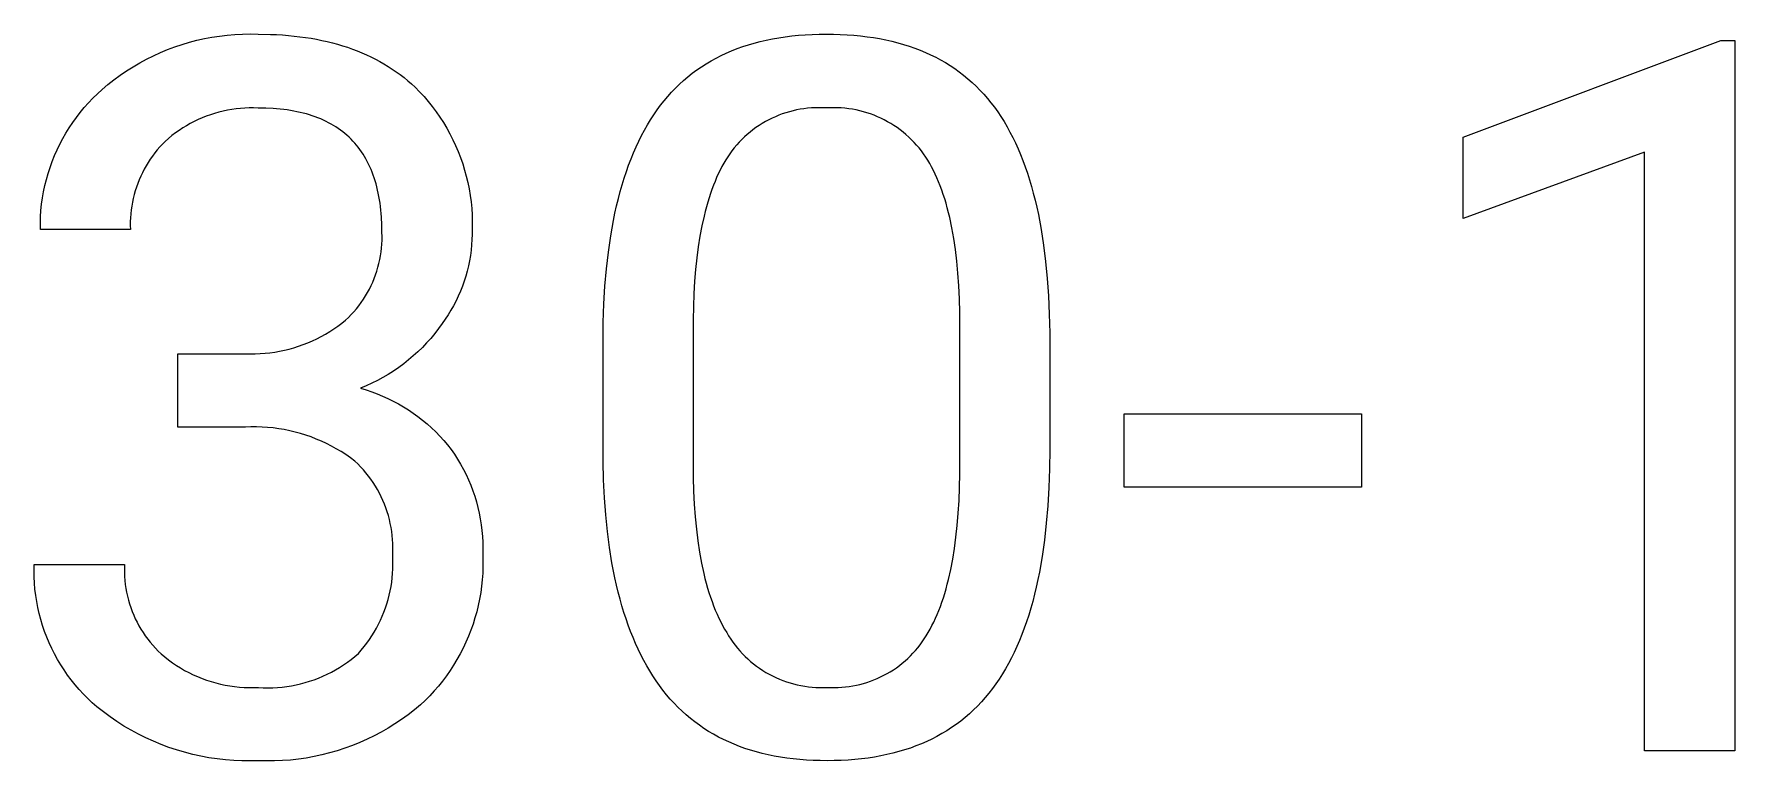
# Model space of a CAD drawing. Header units: millimetres. Extents: x 430 to 4403, y -1522 to 1254.
# Drawn here: x 3490.3 to 3580.7, y -1208.8 to -1170.1 of the extents above; entities that cross this region are included whole.
import ezdxf

# ---------------------------------------------------------------- set-up
doc = ezdxf.new("R2010")
doc.units = ezdxf.units.MM
doc.header["$MEASUREMENT"] = 0
doc.layers.add('Domyślny', color=7, linetype='Continuous', true_color=0x000000)

msp = doc.modelspace()

# ---------------------------------------------------------------- linework, layer by layer
at = {"layer": 'Domyślny', "color": 18, "lineweight": 15, "true_color": 0x000000}
for p, q in [((3499.33, -1170.374), (3499.733, -1170.299)), ((3499.733, -1170.299), (3500.138, -1170.237)), ((3500.138, -1170.237), (3500.545, -1170.189)), ((3500.545, -1170.189), (3500.954, -1170.155)), ((3500.954, -1170.155), (3501.363, -1170.135)), ((3501.363, -1170.135), (3501.773, -1170.13)), ((3501.773, -1170.13), (3502.183, -1170.139)), ((3502.183, -1170.139), (3502.841, -1170.15)), ((3502.841, -1170.15), (3503.163, -1170.163)), ((3503.163, -1170.163), (3503.481, -1170.182)), ((3503.481, -1170.182), (3503.794, -1170.207)), ((3503.794, -1170.207), (3504.103, -1170.237)), ((3504.103, -1170.237), (3504.407, -1170.272)), ((3504.407, -1170.272), (3504.706, -1170.313)), ((3504.706, -1170.313), (3505.001, -1170.359)), ((3529.534, -1170.388), (3529.869, -1170.328)), ((3529.869, -1170.328), (3530.21, -1170.277)), ((3530.21, -1170.277), (3530.558, -1170.234)), ((3530.558, -1170.234), (3530.913, -1170.198)), ((3530.913, -1170.198), (3531.273, -1170.17)), ((3531.273, -1170.17), (3531.641, -1170.151)), ((3531.641, -1170.151), (3532.014, -1170.139)), ((3532.014, -1170.139), (3532.394, -1170.135)), ((3532.394, -1170.135), (3532.772, -1170.139)), ((3532.772, -1170.139), (3533.143, -1170.15)), ((3533.143, -1170.15), (3533.508, -1170.169)), ((3533.508, -1170.169), (3533.866, -1170.196)), ((3533.866, -1170.196), (3534.218, -1170.23)), ((3534.218, -1170.23), (3534.563, -1170.272)), ((3534.563, -1170.272), (3534.903, -1170.321)), ((3534.903, -1170.321), (3535.235, -1170.378)), ((3496.616, -1171.287), (3496.989, -1171.117)), ((3496.989, -1171.117), (3497.368, -1170.96)), ((3497.368, -1170.96), (3497.751, -1170.816)), ((3497.751, -1170.816), (3498.14, -1170.685)), ((3498.14, -1170.685), (3498.533, -1170.568)), ((3498.533, -1170.568), (3498.93, -1170.464)), ((3498.93, -1170.464), (3499.33, -1170.374)), ((3505.001, -1170.359), (3505.291, -1170.411)), ((3505.291, -1170.411), (3505.577, -1170.469)), ((3505.577, -1170.469), (3505.858, -1170.532)), ((3505.858, -1170.532), (3506.135, -1170.6)), ((3506.135, -1170.6), (3506.407, -1170.674)), ((3506.407, -1170.674), (3506.675, -1170.753)), ((3506.675, -1170.753), (3506.938, -1170.838)), ((3506.938, -1170.838), (3507.196, -1170.929)), ((3507.196, -1170.929), (3507.45, -1171.025)), ((3507.45, -1171.025), (3507.7, -1171.127)), ((3507.7, -1171.127), (3507.945, -1171.234)), ((3507.945, -1171.234), (3508.185, -1171.346)), ((3526.805, -1171.275), (3527.082, -1171.145)), ((3527.082, -1171.145), (3527.366, -1171.023)), ((3527.366, -1171.023), (3527.657, -1170.909)), ((3527.657, -1170.909), (3527.954, -1170.802)), ((3527.954, -1170.802), (3528.257, -1170.703)), ((3528.257, -1170.703), (3528.567, -1170.613)), ((3528.567, -1170.613), (3528.883, -1170.53)), ((3528.883, -1170.53), (3529.205, -1170.455)), ((3529.205, -1170.455), (3529.534, -1170.388)), ((3535.235, -1170.378), (3535.562, -1170.442)), ((3535.562, -1170.442), (3535.882, -1170.515)), ((3535.882, -1170.515), (3536.196, -1170.594)), ((3536.196, -1170.594), (3536.503, -1170.682)), ((3536.503, -1170.682), (3536.804, -1170.777)), ((3536.804, -1170.777), (3537.099, -1170.879)), ((3537.099, -1170.879), (3537.388, -1170.989)), ((3537.388, -1170.989), (3537.67, -1171.107)), ((3537.67, -1171.107), (3537.946, -1171.233)), ((3537.946, -1171.233), (3538.215, -1171.365)), ((3566.268, -1175.612), (3579.961, -1170.479)), ((3579.961, -1170.479), (3580.715, -1170.479)), ((3580.715, -1170.479), (3580.715, -1208.277)), ((3494.851, -1172.325), (3495.189, -1172.094)), ((3495.189, -1172.094), (3495.535, -1171.874)), ((3495.535, -1171.874), (3495.889, -1171.666)), ((3495.889, -1171.666), (3496.249, -1171.47)), ((3496.249, -1171.47), (3496.616, -1171.287)), ((3508.185, -1171.346), (3508.421, -1171.465)), ((3508.421, -1171.465), (3508.652, -1171.589)), ((3508.652, -1171.589), (3508.879, -1171.718)), ((3508.879, -1171.718), (3509.101, -1171.853)), ((3509.101, -1171.853), (3509.319, -1171.994)), ((3509.319, -1171.994), (3509.532, -1172.141)), ((3509.532, -1172.141), (3509.741, -1172.293)), ((3525.271, -1172.221), (3525.511, -1172.044)), ((3525.511, -1172.044), (3525.757, -1171.875)), ((3525.757, -1171.875), (3526.009, -1171.713)), ((3526.009, -1171.713), (3526.268, -1171.559)), ((3526.268, -1171.559), (3526.533, -1171.413)), ((3526.533, -1171.413), (3526.805, -1171.275)), ((3538.215, -1171.365), (3538.479, -1171.506)), ((3538.479, -1171.506), (3538.736, -1171.654)), ((3538.736, -1171.654), (3538.987, -1171.81)), ((3538.987, -1171.81), (3539.232, -1171.973)), ((3539.232, -1171.973), (3539.47, -1172.144)), ((3539.47, -1172.144), (3539.702, -1172.323)), ((3493.888, -1173.089), (3494.2, -1172.823)), ((3494.2, -1172.823), (3494.521, -1172.569)), ((3494.521, -1172.569), (3494.851, -1172.325)), ((3509.741, -1172.293), (3509.945, -1172.45)), ((3509.945, -1172.45), (3510.145, -1172.613)), ((3510.145, -1172.613), (3510.341, -1172.782)), ((3510.341, -1172.782), (3510.531, -1172.957)), ((3510.531, -1172.957), (3510.774, -1173.204)), ((3524.167, -1173.225), (3524.376, -1173.009)), ((3524.376, -1173.009), (3524.59, -1172.8)), ((3524.59, -1172.8), (3524.811, -1172.599)), ((3524.811, -1172.599), (3525.038, -1172.406)), ((3525.038, -1172.406), (3525.271, -1172.221)), ((3539.702, -1172.323), (3539.928, -1172.509)), ((3539.928, -1172.509), (3540.148, -1172.703)), ((3540.148, -1172.703), (3540.362, -1172.904)), ((3540.362, -1172.904), (3540.569, -1173.113)), ((3492.943, -1174.041), (3493.167, -1173.791)), ((3493.167, -1173.791), (3493.399, -1173.549)), ((3493.399, -1173.549), (3493.639, -1173.315)), ((3493.639, -1173.315), (3493.888, -1173.089)), ((3510.774, -1173.204), (3511.008, -1173.459)), ((3511.008, -1173.459), (3511.233, -1173.722)), ((3511.233, -1173.722), (3511.449, -1173.992)), ((3523.398, -1174.17), (3523.581, -1173.922)), ((3523.581, -1173.922), (3523.77, -1173.682)), ((3523.77, -1173.682), (3523.966, -1173.45)), ((3523.966, -1173.45), (3524.167, -1173.225)), ((3540.569, -1173.113), (3540.771, -1173.329)), ((3540.771, -1173.329), (3540.966, -1173.553)), ((3540.966, -1173.553), (3541.155, -1173.785)), ((3541.155, -1173.785), (3541.338, -1174.024)), ((3492.14, -1175.115), (3492.326, -1174.837)), ((3492.326, -1174.837), (3492.523, -1174.564)), ((3492.523, -1174.564), (3492.728, -1174.299)), ((3492.728, -1174.299), (3492.943, -1174.041)), ((3498.787, -1174.785), (3498.579, -1174.893)), ((3498.997, -1174.684), (3498.787, -1174.785)), ((3499.212, -1174.59), (3498.997, -1174.684)), ((3499.429, -1174.503), (3499.212, -1174.59)), ((3499.649, -1174.424), (3499.429, -1174.503)), ((3499.872, -1174.352), (3499.649, -1174.424)), ((3500.097, -1174.289), (3499.872, -1174.352)), ((3500.324, -1174.232), (3500.097, -1174.289)), ((3500.553, -1174.184), (3500.324, -1174.232)), ((3500.784, -1174.144), (3500.553, -1174.184)), ((3501.015, -1174.111), (3500.784, -1174.144)), ((3501.248, -1174.087), (3501.015, -1174.111)), ((3501.481, -1174.07), (3501.248, -1174.087)), ((3501.715, -1174.061), (3501.481, -1174.07)), ((3501.949, -1174.061), (3501.715, -1174.061)), ((3502.183, -1174.068), (3501.949, -1174.061)), ((3502.588, -1174.075), (3502.183, -1174.068)), ((3502.981, -1174.094), (3502.588, -1174.075)), ((3503.172, -1174.108), (3502.981, -1174.094)), ((3503.36, -1174.126), (3503.172, -1174.108)), ((3503.545, -1174.147), (3503.36, -1174.126)), ((3503.727, -1174.171), (3503.545, -1174.147)), ((3503.906, -1174.198), (3503.727, -1174.171)), ((3504.081, -1174.229), (3503.906, -1174.198)), ((3504.253, -1174.263), (3504.081, -1174.229)), ((3504.422, -1174.3), (3504.253, -1174.263)), ((3504.588, -1174.34), (3504.422, -1174.3)), ((3504.75, -1174.384), (3504.588, -1174.34)), ((3504.91, -1174.43), (3504.75, -1174.384)), ((3505.066, -1174.48), (3504.91, -1174.43)), ((3505.218, -1174.533), (3505.066, -1174.48)), ((3505.368, -1174.59), (3505.218, -1174.533)), ((3505.514, -1174.649), (3505.368, -1174.59)), ((3505.658, -1174.712), (3505.514, -1174.649)), ((3505.797, -1174.778), (3505.658, -1174.712)), ((3505.934, -1174.848), (3505.797, -1174.778)), ((3506.068, -1174.92), (3505.934, -1174.848)), ((3511.449, -1173.992), (3511.656, -1174.27)), ((3511.656, -1174.27), (3511.853, -1174.555)), ((3511.853, -1174.555), (3512.04, -1174.846)), ((3512.04, -1174.846), (3512.218, -1175.143)), ((3522.887, -1174.963), (3523.051, -1174.69)), ((3523.051, -1174.69), (3523.222, -1174.426)), ((3523.222, -1174.426), (3523.398, -1174.17)), ((3529.161, -1174.793), (3528.99, -1174.893)), ((3529.335, -1174.699), (3529.161, -1174.793)), ((3529.512, -1174.611), (3529.335, -1174.699)), ((3529.692, -1174.529), (3529.512, -1174.611)), ((3529.875, -1174.454), (3529.692, -1174.529)), ((3530.06, -1174.385), (3529.875, -1174.454)), ((3530.247, -1174.322), (3530.06, -1174.385)), ((3530.437, -1174.265), (3530.247, -1174.322)), ((3530.628, -1174.215), (3530.437, -1174.265)), ((3530.821, -1174.172), (3530.628, -1174.215)), ((3531.015, -1174.135), (3530.821, -1174.172)), ((3531.211, -1174.105), (3531.015, -1174.135)), ((3531.407, -1174.081), (3531.211, -1174.105)), ((3531.604, -1174.064), (3531.407, -1174.081)), ((3531.801, -1174.054), (3531.604, -1174.064)), ((3531.999, -1174.051), (3531.801, -1174.054)), ((3532.197, -1174.054), (3531.999, -1174.051)), ((3532.394, -1174.064), (3532.197, -1174.054)), ((3532.593, -1174.054), (3532.394, -1174.064)), ((3532.793, -1174.05), (3532.593, -1174.054)), ((3532.992, -1174.054), (3532.793, -1174.05)), ((3533.191, -1174.064), (3532.992, -1174.054)), ((3533.39, -1174.081), (3533.191, -1174.064)), ((3533.588, -1174.104), (3533.39, -1174.081)), ((3533.785, -1174.135), (3533.588, -1174.104)), ((3533.981, -1174.172), (3533.785, -1174.135)), ((3534.175, -1174.215), (3533.981, -1174.172)), ((3534.368, -1174.265), (3534.175, -1174.215)), ((3534.559, -1174.322), (3534.368, -1174.265)), ((3534.749, -1174.385), (3534.559, -1174.322)), ((3534.935, -1174.455), (3534.749, -1174.385)), ((3535.12, -1174.531), (3534.935, -1174.455)), ((3535.302, -1174.613), (3535.12, -1174.531)), ((3535.48, -1174.701), (3535.302, -1174.613)), ((3535.656, -1174.795), (3535.48, -1174.701)), ((3535.828, -1174.896), (3535.656, -1174.795)), ((3541.338, -1174.024), (3541.514, -1174.272)), ((3541.514, -1174.272), (3541.684, -1174.527)), ((3541.684, -1174.527), (3541.849, -1174.791)), ((3541.849, -1174.791), (3542.009, -1175.063)), ((3491.64, -1175.989), (3491.796, -1175.692)), ((3491.796, -1175.692), (3491.963, -1175.401)), ((3491.963, -1175.401), (3492.14, -1175.115)), ((3497.424, -1175.686), (3497.248, -1175.841)), ((3497.605, -1175.538), (3497.424, -1175.686)), ((3497.791, -1175.396), (3497.605, -1175.538)), ((3497.981, -1175.26), (3497.791, -1175.396)), ((3498.176, -1175.131), (3497.981, -1175.26)), ((3498.376, -1175.009), (3498.176, -1175.131)), ((3498.579, -1174.893), (3498.376, -1175.009)), ((3506.198, -1174.996), (3506.068, -1174.92)), ((3506.325, -1175.075), (3506.198, -1174.996)), ((3506.449, -1175.157), (3506.325, -1175.075)), ((3506.57, -1175.243), (3506.449, -1175.157)), ((3506.687, -1175.331), (3506.57, -1175.243)), ((3506.801, -1175.423), (3506.687, -1175.331)), ((3506.912, -1175.519), (3506.801, -1175.423)), ((3507.02, -1175.617), (3506.912, -1175.519)), ((3507.125, -1175.719), (3507.02, -1175.617)), ((3507.226, -1175.823), (3507.125, -1175.719)), ((3512.218, -1175.143), (3512.385, -1175.446)), ((3512.385, -1175.446), (3512.542, -1175.754)), ((3512.542, -1175.754), (3512.689, -1176.068)), ((3522.425, -1175.831), (3522.574, -1175.534)), ((3522.574, -1175.534), (3522.727, -1175.244)), ((3522.727, -1175.244), (3522.887, -1174.963)), ((3527.904, -1175.745), (3527.766, -1175.887)), ((3528.046, -1175.607), (3527.904, -1175.745)), ((3528.193, -1175.475), (3528.046, -1175.607)), ((3528.344, -1175.348), (3528.193, -1175.475)), ((3528.5, -1175.226), (3528.344, -1175.348)), ((3528.659, -1175.109), (3528.5, -1175.226)), ((3528.823, -1174.998), (3528.659, -1175.109)), ((3528.99, -1174.893), (3528.823, -1174.998)), ((3535.997, -1175.002), (3535.828, -1174.896)), ((3536.163, -1175.113), (3535.997, -1175.002)), ((3536.324, -1175.23), (3536.163, -1175.113)), ((3536.481, -1175.353), (3536.324, -1175.23)), ((3536.634, -1175.481), (3536.481, -1175.353)), ((3536.783, -1175.614), (3536.634, -1175.481)), ((3536.927, -1175.752), (3536.783, -1175.614)), ((3537.066, -1175.894), (3536.927, -1175.752)), ((3542.009, -1175.063), (3542.163, -1175.344)), ((3542.163, -1175.344), (3542.312, -1175.632)), ((3542.312, -1175.632), (3542.455, -1175.929)), ((3566.268, -1179.952), (3566.268, -1175.612)), ((3491.233, -1176.909), (3491.358, -1176.598)), ((3491.358, -1176.598), (3491.494, -1176.291)), ((3491.494, -1176.291), (3491.64, -1175.989)), ((3496.569, -1176.624), (3496.449, -1176.794)), ((3496.694, -1176.458), (3496.569, -1176.624)), ((3496.825, -1176.297), (3496.694, -1176.458)), ((3496.961, -1176.14), (3496.825, -1176.297)), ((3497.102, -1175.988), (3496.961, -1176.14)), ((3497.248, -1175.841), (3497.102, -1175.988)), ((3507.324, -1175.932), (3507.226, -1175.823)), ((3507.419, -1176.043), (3507.324, -1175.932)), ((3507.511, -1176.158), (3507.419, -1176.043)), ((3507.599, -1176.275), (3507.511, -1176.158)), ((3507.684, -1176.396), (3507.599, -1176.275)), ((3507.766, -1176.521), (3507.684, -1176.396)), ((3507.845, -1176.648), (3507.766, -1176.521)), ((3507.921, -1176.779), (3507.845, -1176.648)), ((3512.689, -1176.068), (3512.825, -1176.386)), ((3512.825, -1176.386), (3512.949, -1176.709)), ((3522.014, -1176.775), (3522.145, -1176.452)), ((3522.145, -1176.452), (3522.283, -1176.137)), ((3522.283, -1176.137), (3522.425, -1175.831)), ((3527.155, -1176.662), (3527.049, -1176.829)), ((3527.267, -1176.499), (3527.155, -1176.662)), ((3527.383, -1176.34), (3527.267, -1176.499)), ((3527.506, -1176.184), (3527.383, -1176.34)), ((3527.633, -1176.033), (3527.506, -1176.184)), ((3527.766, -1175.887), (3527.633, -1176.033)), ((3537.2, -1176.042), (3537.066, -1175.894)), ((3537.329, -1176.194), (3537.2, -1176.042)), ((3537.453, -1176.35), (3537.329, -1176.194)), ((3537.572, -1176.51), (3537.453, -1176.35)), ((3537.685, -1176.675), (3537.572, -1176.51)), ((3537.792, -1176.842), (3537.685, -1176.675)), ((3542.455, -1175.929), (3542.593, -1176.234)), ((3542.593, -1176.234), (3542.726, -1176.548)), ((3542.726, -1176.548), (3542.853, -1176.869)), ((3575.912, -1176.419), (3566.268, -1179.952)), ((3575.912, -1208.277), (3575.912, -1176.419)), ((3490.925, -1177.867), (3491.017, -1177.545)), ((3491.017, -1177.545), (3491.12, -1177.225)), ((3491.12, -1177.225), (3491.233, -1176.909)), ((3496.031, -1177.51), (3495.941, -1177.697)), ((3496.126, -1177.326), (3496.031, -1177.51)), ((3496.228, -1177.145), (3496.126, -1177.326)), ((3496.336, -1176.967), (3496.228, -1177.145)), ((3496.449, -1176.794), (3496.336, -1176.967)), ((3507.993, -1176.913), (3507.921, -1176.779)), ((3508.062, -1177.05), (3507.993, -1176.913)), ((3508.128, -1177.191), (3508.062, -1177.05)), ((3508.191, -1177.335), (3508.128, -1177.191)), ((3508.251, -1177.482), (3508.191, -1177.335)), ((3508.307, -1177.632), (3508.251, -1177.482)), ((3512.949, -1176.709), (3513.063, -1177.036)), ((3513.063, -1177.036), (3513.166, -1177.367)), ((3513.166, -1177.367), (3513.257, -1177.7)), ((3521.652, -1177.794), (3521.767, -1177.446)), ((3521.767, -1177.446), (3521.888, -1177.106)), ((3521.888, -1177.106), (3522.014, -1176.775)), ((3526.657, -1177.566), (3526.567, -1177.765)), ((3526.751, -1177.373), (3526.657, -1177.566)), ((3526.847, -1177.186), (3526.751, -1177.373)), ((3526.947, -1177.005), (3526.847, -1177.186)), ((3527.049, -1176.829), (3526.947, -1177.005)), ((3537.897, -1177.019), (3537.792, -1176.842)), ((3537.999, -1177.203), (3537.897, -1177.019)), ((3538.097, -1177.392), (3537.999, -1177.203)), ((3538.192, -1177.588), (3538.097, -1177.392)), ((3538.284, -1177.79), (3538.192, -1177.588)), ((3542.853, -1176.869), (3542.974, -1177.199)), ((3542.974, -1177.199), (3543.09, -1177.538)), ((3543.09, -1177.538), (3543.201, -1177.884)), ((3490.776, -1178.522), (3490.845, -1178.193)), ((3490.845, -1178.193), (3490.925, -1177.867)), ((3495.649, -1178.474), (3495.593, -1178.674)), ((3495.713, -1178.276), (3495.649, -1178.474)), ((3495.782, -1178.081), (3495.713, -1178.276)), ((3495.859, -1177.888), (3495.782, -1178.081)), ((3495.941, -1177.697), (3495.859, -1177.888)), ((3508.36, -1177.785), (3508.307, -1177.632)), ((3508.41, -1177.942), (3508.36, -1177.785)), ((3508.456, -1178.102), (3508.41, -1177.942)), ((3508.5, -1178.265), (3508.456, -1178.102)), ((3508.54, -1178.432), (3508.5, -1178.265)), ((3508.577, -1178.602), (3508.54, -1178.432)), ((3513.257, -1177.7), (3513.338, -1178.037)), ((3513.338, -1178.037), (3513.406, -1178.376)), ((3513.406, -1178.376), (3513.463, -1178.718)), ((3521.439, -1178.514), (3521.543, -1178.15)), ((3521.543, -1178.15), (3521.652, -1177.794)), ((3526.315, -1178.397), (3526.237, -1178.619)), ((3526.396, -1178.18), (3526.315, -1178.397)), ((3526.48, -1177.97), (3526.396, -1178.18)), ((3526.567, -1177.765), (3526.48, -1177.97)), ((3538.372, -1177.999), (3538.284, -1177.79)), ((3538.457, -1178.214), (3538.372, -1177.999)), ((3538.539, -1178.436), (3538.457, -1178.214)), ((3538.617, -1178.664), (3538.539, -1178.436)), ((3543.201, -1177.884), (3543.307, -1178.239)), ((3543.307, -1178.239), (3543.406, -1178.601)), ((3490.639, -1179.519), (3490.673, -1179.185)), ((3490.673, -1179.185), (3490.719, -1178.852)), ((3490.719, -1178.852), (3490.776, -1178.522)), ((3495.465, -1179.283), (3495.436, -1179.489)), ((3495.501, -1179.079), (3495.465, -1179.283)), ((3495.543, -1178.875), (3495.501, -1179.079)), ((3495.593, -1178.674), (3495.543, -1178.875)), ((3508.611, -1178.775), (3508.577, -1178.602)), ((3508.641, -1178.951), (3508.611, -1178.775)), ((3508.669, -1179.13), (3508.641, -1178.951)), ((3508.693, -1179.313), (3508.669, -1179.13)), ((3508.714, -1179.499), (3508.693, -1179.313)), ((3513.463, -1178.718), (3513.509, -1179.061)), ((3513.509, -1179.061), (3513.543, -1179.406)), ((3521.161, -1179.658), (3521.248, -1179.269)), ((3521.248, -1179.269), (3521.34, -1178.887)), ((3521.34, -1178.887), (3521.439, -1178.514)), ((3526.023, -1179.321), (3525.958, -1179.567)), ((3526.091, -1179.081), (3526.023, -1179.321)), ((3526.163, -1178.847), (3526.091, -1179.081)), ((3526.237, -1178.619), (3526.163, -1178.847)), ((3538.692, -1178.898), (3538.617, -1178.664)), ((3538.764, -1179.139), (3538.692, -1178.898)), ((3538.832, -1179.386), (3538.764, -1179.139)), ((3538.897, -1179.64), (3538.832, -1179.386)), ((3543.406, -1178.601), (3543.501, -1178.973)), ((3543.501, -1178.973), (3543.59, -1179.352)), ((3543.59, -1179.352), (3543.674, -1179.739)), ((3490.606, -1180.189), (3490.617, -1179.853)), ((3490.607, -1180.524), (3490.606, -1180.189)), ((3490.617, -1179.853), (3490.639, -1179.519)), ((3495.391, -1180.109), (3495.39, -1180.317)), ((3495.399, -1179.902), (3495.391, -1180.109)), ((3495.414, -1179.695), (3495.399, -1179.902)), ((3495.436, -1179.489), (3495.414, -1179.695)), ((3508.731, -1179.688), (3508.714, -1179.499)), ((3508.746, -1179.881), (3508.731, -1179.688)), ((3508.765, -1180.275), (3508.746, -1179.881)), ((3508.772, -1180.683), (3508.765, -1180.275)), ((3513.543, -1179.406), (3513.565, -1179.751)), ((3513.565, -1179.751), (3513.575, -1180.097)), ((3513.575, -1180.097), (3513.574, -1180.443)), ((3520.933, -1180.877), (3521.079, -1180.056)), ((3521.079, -1180.056), (3521.161, -1179.658)), ((3525.896, -1179.818), (3525.781, -1180.339)), ((3525.958, -1179.567), (3525.896, -1179.818)), ((3538.959, -1179.9), (3538.897, -1179.64)), ((3539.072, -1180.439), (3538.959, -1179.9)), ((3543.674, -1179.739), (3543.825, -1180.539)), ((3495.396, -1180.524), (3490.607, -1180.524)), ((3495.39, -1180.317), (3495.396, -1180.524)), ((3508.766, -1181.309), (3508.775, -1181.101)), ((3508.777, -1180.892), (3508.772, -1180.683)), ((3508.775, -1181.101), (3508.777, -1180.892)), ((3513.553, -1181.072), (3513.536, -1181.354)), ((3513.561, -1180.789), (3513.553, -1181.072)), ((3513.574, -1180.443), (3513.561, -1180.789)), ((3520.809, -1181.731), (3520.933, -1180.877)), ((3525.679, -1180.882), (3525.589, -1181.449)), ((3525.781, -1180.339), (3525.679, -1180.882)), ((3539.172, -1181.005), (3539.072, -1180.439)), ((3539.259, -1181.596), (3539.172, -1181.005)), ((3543.825, -1180.539), (3543.954, -1181.371)), ((3508.657, -1182.136), (3508.695, -1181.931)), ((3508.695, -1181.931), (3508.726, -1181.724)), ((3508.726, -1181.724), (3508.75, -1181.517)), ((3508.75, -1181.517), (3508.766, -1181.309)), ((3513.471, -1181.916), (3513.424, -1182.195)), ((3513.508, -1181.635), (3513.471, -1181.916)), ((3513.536, -1181.354), (3513.508, -1181.635)), ((3520.707, -1182.619), (3520.809, -1181.731)), ((3525.512, -1182.039), (3525.447, -1182.653)), ((3525.589, -1181.449), (3525.512, -1182.039)), ((3539.332, -1182.214), (3539.259, -1181.596)), ((3543.954, -1181.371), (3544.062, -1182.237)), ((3508.362, -1183.135), (3508.435, -1182.94)), ((3508.435, -1182.94), (3508.501, -1182.742)), ((3508.501, -1182.742), (3508.56, -1182.542)), ((3508.56, -1182.542), (3508.612, -1182.34)), ((3508.612, -1182.34), (3508.657, -1182.136)), ((3513.302, -1182.747), (3513.226, -1183.019)), ((3513.368, -1182.472), (3513.302, -1182.747)), ((3513.424, -1182.195), (3513.368, -1182.472)), ((3520.628, -1183.539), (3520.707, -1182.619)), ((3525.447, -1182.653), (3525.396, -1183.289)), ((3539.392, -1182.857), (3539.332, -1182.214)), ((3539.439, -1183.527), (3539.392, -1182.857)), ((3544.062, -1182.237), (3544.148, -1183.135)), ((3507.897, -1184.068), (3508.003, -1183.888)), ((3508.003, -1183.888), (3508.102, -1183.705)), ((3508.102, -1183.705), (3508.195, -1183.518)), ((3508.195, -1183.518), (3508.282, -1183.328)), ((3508.282, -1183.328), (3508.362, -1183.135)), ((3512.943, -1183.819), (3512.831, -1184.078)), ((3513.047, -1183.555), (3512.943, -1183.819)), ((3513.141, -1183.289), (3513.047, -1183.555)), ((3513.226, -1183.019), (3513.141, -1183.289)), ((3520.572, -1184.493), (3520.628, -1183.539)), ((3525.396, -1183.289), (3525.356, -1183.948)), ((3539.472, -1184.223), (3539.439, -1183.527)), ((3544.148, -1183.135), (3544.212, -1184.065)), ((3507.278, -1184.907), (3507.414, -1184.748)), ((3507.414, -1184.748), (3507.543, -1184.584)), ((3507.543, -1184.584), (3507.667, -1184.416)), ((3507.667, -1184.416), (3507.785, -1184.244)), ((3507.785, -1184.244), (3507.897, -1184.068)), ((3512.579, -1184.584), (3512.44, -1184.831)), ((3512.709, -1184.333), (3512.579, -1184.584)), ((3512.831, -1184.078), (3512.709, -1184.333)), ((3520.538, -1185.48), (3520.572, -1184.493)), ((3525.33, -1184.631), (3525.316, -1185.336)), ((3525.356, -1183.948), (3525.33, -1184.631)), ((3539.492, -1184.945), (3539.472, -1184.223)), ((3544.212, -1184.065), (3544.254, -1185.028)), ((3506.212, -1185.822), (3506.426, -1185.673)), ((3506.426, -1185.673), (3506.636, -1185.517)), ((3506.636, -1185.517), (3506.84, -1185.353)), ((3506.84, -1185.353), (3506.991, -1185.21)), ((3506.991, -1185.21), (3507.137, -1185.061)), ((3507.137, -1185.061), (3507.278, -1184.907)), ((3511.973, -1185.539), (3511.78, -1185.807)), ((3512.137, -1185.308), (3511.973, -1185.539)), ((3512.293, -1185.072), (3512.137, -1185.308)), ((3512.44, -1184.831), (3512.293, -1185.072)), ((3520.527, -1186.501), (3520.538, -1185.48)), ((3525.316, -1185.336), (3525.316, -1192.983)), ((3539.499, -1185.694), (3539.492, -1184.945)), ((3539.499, -1193.526), (3539.499, -1185.694)), ((3544.254, -1185.028), (3544.275, -1186.024)), ((3504.587, -1186.655), (3504.83, -1186.559)), ((3504.83, -1186.559), (3505.07, -1186.456)), ((3505.07, -1186.456), (3505.307, -1186.345)), ((3505.307, -1186.345), (3505.539, -1186.225)), ((3505.539, -1186.225), (3505.768, -1186.098)), ((3505.768, -1186.098), (3505.992, -1185.964)), ((3505.992, -1185.964), (3506.212, -1185.822)), ((3511.146, -1186.568), (3510.918, -1186.807)), ((3511.366, -1186.322), (3511.146, -1186.568)), ((3511.577, -1186.068), (3511.366, -1186.322)), ((3511.78, -1185.807), (3511.577, -1186.068)), ((3520.527, -1192.878), (3520.527, -1186.501)), ((3544.275, -1186.024), (3544.275, -1192.229)), ((3497.923, -1187.14), (3501.508, -1187.14)), ((3497.923, -1191.042), (3497.923, -1187.14)), ((3501.508, -1187.14), (3501.77, -1187.147)), ((3501.77, -1187.147), (3502.031, -1187.145)), ((3502.031, -1187.145), (3502.292, -1187.135)), ((3502.292, -1187.135), (3502.553, -1187.116)), ((3502.553, -1187.116), (3502.813, -1187.088)), ((3502.813, -1187.088), (3503.072, -1187.052)), ((3503.072, -1187.052), (3503.329, -1187.007)), ((3503.329, -1187.007), (3503.585, -1186.953)), ((3503.585, -1186.953), (3503.839, -1186.891)), ((3503.839, -1186.891), (3504.091, -1186.821)), ((3504.091, -1186.821), (3504.34, -1186.742)), ((3504.34, -1186.742), (3504.587, -1186.655)), ((3510.185, -1187.474), (3509.926, -1187.679)), ((3510.437, -1187.26), (3510.185, -1187.474)), ((3510.681, -1187.038), (3510.437, -1187.26)), ((3510.918, -1186.807), (3510.681, -1187.038)), ((3508.825, -1188.408), (3508.535, -1188.566)), ((3509.109, -1188.24), (3508.825, -1188.408)), ((3509.388, -1188.063), (3509.109, -1188.24)), ((3509.661, -1187.876), (3509.388, -1188.063)), ((3509.926, -1187.679), (3509.661, -1187.876)), ((3507.939, -1188.851), (3507.634, -1188.979)), ((3507.634, -1188.979), (3507.932, -1189.067)), ((3507.932, -1189.067), (3508.228, -1189.166)), ((3508.239, -1188.714), (3507.939, -1188.851)), ((3508.228, -1189.166), (3508.519, -1189.274)), ((3508.535, -1188.566), (3508.239, -1188.714)), ((3508.519, -1189.274), (3508.807, -1189.393)), ((3508.807, -1189.393), (3509.091, -1189.521)), ((3509.091, -1189.521), (3509.37, -1189.659)), ((3509.37, -1189.659), (3509.644, -1189.806)), ((3509.644, -1189.806), (3509.913, -1189.962)), ((3509.913, -1189.962), (3510.177, -1190.128)), ((3510.177, -1190.128), (3510.435, -1190.302)), ((3501.508, -1191.042), (3497.923, -1191.042)), ((3501.805, -1191.032), (3501.508, -1191.042)), ((3502.101, -1191.032), (3501.805, -1191.032)), ((3502.397, -1191.041), (3502.101, -1191.032)), ((3502.693, -1191.061), (3502.397, -1191.041)), ((3502.988, -1191.09), (3502.693, -1191.061)), ((3503.282, -1191.129), (3502.988, -1191.09)), ((3503.574, -1191.179), (3503.282, -1191.129)), ((3510.435, -1190.302), (3510.687, -1190.485)), ((3510.687, -1190.485), (3510.932, -1190.676)), ((3510.932, -1190.676), (3511.171, -1190.876)), ((3511.171, -1190.876), (3511.403, -1191.084)), ((3511.403, -1191.084), (3511.628, -1191.299)), ((3548.241, -1194.243), (3548.241, -1190.34)), ((3548.241, -1190.34), (3560.85, -1190.34)), ((3560.85, -1190.34), (3560.85, -1194.243)), ((3503.865, -1191.238), (3503.574, -1191.179)), ((3504.153, -1191.307), (3503.865, -1191.238)), ((3504.439, -1191.385), (3504.153, -1191.307)), ((3504.722, -1191.473), (3504.439, -1191.385)), ((3505.002, -1191.571), (3504.722, -1191.473)), ((3505.279, -1191.678), (3505.002, -1191.571)), ((3505.551, -1191.794), (3505.279, -1191.678)), ((3505.82, -1191.92), (3505.551, -1191.794)), ((3506.084, -1192.054), (3505.82, -1191.92)), ((3506.344, -1192.197), (3506.084, -1192.054)), ((3511.628, -1191.299), (3511.845, -1191.522)), ((3511.845, -1191.522), (3512.055, -1191.752)), ((3512.055, -1191.752), (3512.256, -1191.989)), ((3512.256, -1191.989), (3512.45, -1192.233)), ((3506.598, -1192.349), (3506.344, -1192.197)), ((3506.848, -1192.51), (3506.598, -1192.349)), ((3507.092, -1192.678), (3506.848, -1192.51)), ((3507.33, -1192.855), (3507.092, -1192.678)), ((3507.485, -1193.004), (3507.33, -1192.855)), ((3512.45, -1192.233), (3512.626, -1192.489)), ((3512.626, -1192.489), (3512.793, -1192.752)), ((3512.793, -1192.752), (3512.952, -1193.019)), ((3520.552, -1193.854), (3520.527, -1192.878)), ((3544.275, -1192.229), (3544.264, -1193.264)), ((3507.636, -1193.158), (3507.485, -1193.004)), ((3507.781, -1193.317), (3507.636, -1193.158)), ((3507.92, -1193.481), (3507.781, -1193.317)), ((3508.054, -1193.649), (3507.92, -1193.481)), ((3508.182, -1193.823), (3508.054, -1193.649)), ((3508.304, -1194), (3508.182, -1193.823)), ((3512.952, -1193.019), (3513.101, -1193.292)), ((3513.101, -1193.292), (3513.24, -1193.57)), ((3513.24, -1193.57), (3513.37, -1193.853)), ((3513.37, -1193.853), (3513.49, -1194.14)), ((3520.599, -1194.8), (3520.552, -1193.854)), ((3525.316, -1192.983), (3525.323, -1193.73)), ((3525.323, -1193.73), (3525.344, -1194.453)), ((3539.483, -1194.25), (3539.499, -1193.526)), ((3544.264, -1193.264), (3544.23, -1194.265)), ((3508.42, -1194.181), (3508.304, -1194)), ((3508.529, -1194.367), (3508.42, -1194.181)), ((3508.633, -1194.555), (3508.529, -1194.367)), ((3508.729, -1194.748), (3508.633, -1194.555)), ((3508.819, -1194.943), (3508.729, -1194.748)), ((3513.49, -1194.14), (3513.601, -1194.43)), ((3513.601, -1194.43), (3513.701, -1194.725)), ((3513.701, -1194.725), (3513.791, -1195.023)), ((3525.344, -1194.453), (3525.379, -1195.151)), ((3539.454, -1194.949), (3539.483, -1194.25)), ((3544.23, -1194.265), (3544.174, -1195.231)), ((3560.85, -1194.243), (3548.241, -1194.243)), ((3508.903, -1195.142), (3508.819, -1194.943)), ((3508.979, -1195.343), (3508.903, -1195.142)), ((3509.049, -1195.547), (3508.979, -1195.343)), ((3509.111, -1195.753), (3509.049, -1195.547)), ((3513.791, -1195.023), (3513.871, -1195.323)), ((3513.871, -1195.323), (3513.94, -1195.626)), ((3513.94, -1195.626), (3513.999, -1195.932)), ((3520.668, -1195.715), (3520.599, -1194.8)), ((3525.379, -1195.151), (3525.428, -1195.825)), ((3539.357, -1196.273), (3539.412, -1195.623)), ((3539.412, -1195.623), (3539.454, -1194.949)), ((3544.174, -1195.231), (3544.096, -1196.164)), ((3509.167, -1195.961), (3509.111, -1195.753)), ((3509.215, -1196.17), (3509.167, -1195.961)), ((3509.257, -1196.382), (3509.215, -1196.17)), ((3509.291, -1196.594), (3509.257, -1196.382)), ((3513.999, -1195.932), (3514.047, -1196.239)), ((3514.047, -1196.239), (3514.085, -1196.548)), ((3514.085, -1196.548), (3514.112, -1196.857)), ((3520.758, -1196.599), (3520.668, -1195.715)), ((3525.428, -1195.825), (3525.49, -1196.475)), ((3525.49, -1196.475), (3525.567, -1197.1)), ((3539.29, -1196.897), (3539.357, -1196.273)), ((3544.096, -1196.164), (3543.996, -1197.062)), ((3509.317, -1196.808), (3509.291, -1196.594)), ((3509.337, -1197.022), (3509.317, -1196.808)), ((3509.349, -1197.237), (3509.337, -1197.022)), ((3509.353, -1197.452), (3509.349, -1197.237)), ((3509.351, -1197.667), (3509.353, -1197.452)), ((3514.112, -1196.857), (3514.129, -1197.168)), ((3514.129, -1197.168), (3514.135, -1197.479)), ((3514.135, -1197.479), (3514.13, -1197.79)), ((3520.869, -1197.452), (3520.758, -1196.599)), ((3521.003, -1198.274), (3520.869, -1197.452)), ((3525.567, -1197.1), (3525.658, -1197.7)), ((3539.21, -1197.497), (3539.29, -1196.897)), ((3543.996, -1197.062), (3543.873, -1197.927)), ((3490.27, -1198.688), (3490.276, -1198.359)), ((3490.276, -1198.359), (3495.078, -1198.359)), ((3495.078, -1198.359), (3495.073, -1198.571)), ((3509.341, -1197.883), (3509.351, -1197.667)), ((3509.352, -1198.118), (3509.341, -1197.883)), ((3509.351, -1198.59), (3509.355, -1198.354)), ((3509.355, -1198.354), (3509.352, -1198.118)), ((3514.13, -1197.79), (3514.141, -1198.135)), ((3514.141, -1198.135), (3514.14, -1198.48)), ((3521.157, -1199.065), (3521.003, -1198.274)), ((3525.658, -1197.7), (3525.763, -1198.275)), ((3525.763, -1198.275), (3525.881, -1198.826)), ((3539.013, -1198.623), (3539.118, -1198.072)), ((3539.118, -1198.072), (3539.21, -1197.497)), ((3543.873, -1197.927), (3543.728, -1198.757)), ((3490.276, -1199.017), (3490.27, -1198.688)), ((3490.293, -1199.345), (3490.276, -1199.017)), ((3495.073, -1198.571), (3495.075, -1198.782)), ((3495.075, -1198.782), (3495.084, -1198.994)), ((3495.084, -1198.994), (3495.1, -1199.205)), ((3495.1, -1199.205), (3495.124, -1199.416)), ((3509.254, -1199.528), (3509.29, -1199.295)), ((3509.29, -1199.295), (3509.318, -1199.061)), ((3509.318, -1199.061), (3509.338, -1198.826)), ((3509.338, -1198.826), (3509.351, -1198.59)), ((3514.103, -1199.169), (3514.067, -1199.512)), ((3514.127, -1198.824), (3514.103, -1199.169)), ((3514.14, -1198.48), (3514.127, -1198.824)), ((3521.243, -1199.449), (3521.157, -1199.065)), ((3525.881, -1198.826), (3525.946, -1199.092)), ((3525.946, -1199.092), (3526.014, -1199.352)), ((3538.831, -1199.403), (3538.895, -1199.149)), ((3538.895, -1199.149), (3539.013, -1198.623)), ((3543.647, -1199.16), (3543.561, -1199.554)), ((3543.728, -1198.757), (3543.647, -1199.16)), ((3490.321, -1199.673), (3490.293, -1199.345)), ((3490.361, -1200), (3490.321, -1199.673)), ((3490.412, -1200.325), (3490.361, -1200)), ((3495.124, -1199.416), (3495.155, -1199.625)), ((3495.155, -1199.625), (3495.193, -1199.834)), ((3495.193, -1199.834), (3495.238, -1200.04)), ((3495.238, -1200.04), (3495.291, -1200.246)), ((3509.099, -1200.218), (3509.159, -1199.99)), ((3509.159, -1199.99), (3509.21, -1199.76)), ((3509.21, -1199.76), (3509.254, -1199.528)), ((3513.961, -1200.193), (3513.891, -1200.531)), ((3514.02, -1199.853), (3513.961, -1200.193)), ((3514.067, -1199.512), (3514.02, -1199.853)), ((3521.334, -1199.825), (3521.243, -1199.449)), ((3521.43, -1200.194), (3521.334, -1199.825)), ((3521.532, -1200.554), (3521.43, -1200.194)), ((3526.014, -1199.352), (3526.085, -1199.605)), ((3526.085, -1199.605), (3526.16, -1199.853)), ((3526.16, -1199.853), (3526.239, -1200.094)), ((3526.239, -1200.094), (3526.321, -1200.329)), ((3538.544, -1200.357), (3538.621, -1200.128)), ((3538.621, -1200.128), (3538.694, -1199.892)), ((3538.694, -1199.892), (3538.764, -1199.65)), ((3538.764, -1199.65), (3538.831, -1199.403)), ((3543.468, -1199.939), (3543.371, -1200.316)), ((3543.561, -1199.554), (3543.468, -1199.939)), ((3490.474, -1200.648), (3490.412, -1200.325)), ((3490.548, -1200.968), (3490.474, -1200.648)), ((3490.632, -1201.286), (3490.548, -1200.968)), ((3495.291, -1200.246), (3495.35, -1200.449)), ((3495.35, -1200.449), (3495.417, -1200.65)), ((3495.417, -1200.65), (3495.49, -1200.849)), ((3495.49, -1200.849), (3495.57, -1201.045)), ((3495.57, -1201.045), (3495.657, -1201.238)), ((3508.787, -1201.108), (3508.876, -1200.89)), ((3508.876, -1200.89), (3508.958, -1200.668)), ((3508.958, -1200.668), (3509.032, -1200.445)), ((3509.032, -1200.445), (3509.099, -1200.218)), ((3513.809, -1200.866), (3513.716, -1201.199)), ((3513.891, -1200.531), (3513.809, -1200.866)), ((3521.639, -1200.908), (3521.532, -1200.554)), ((3521.752, -1201.253), (3521.639, -1200.908)), ((3526.321, -1200.329), (3526.406, -1200.557)), ((3526.406, -1200.557), (3526.495, -1200.779)), ((3526.495, -1200.779), (3526.588, -1200.995)), ((3526.588, -1200.995), (3526.684, -1201.205)), ((3538.206, -1201.215), (3538.296, -1201.01)), ((3538.296, -1201.01), (3538.382, -1200.798)), ((3538.382, -1200.798), (3538.464, -1200.581)), ((3538.464, -1200.581), (3538.544, -1200.357)), ((3543.159, -1201.045), (3543.044, -1201.397)), ((3543.268, -1200.685), (3543.159, -1201.045)), ((3543.371, -1200.316), (3543.268, -1200.685)), ((3490.728, -1201.601), (3490.632, -1201.286)), ((3490.834, -1201.913), (3490.728, -1201.601)), ((3490.951, -1202.22), (3490.834, -1201.913)), ((3495.657, -1201.238), (3495.751, -1201.428)), ((3495.751, -1201.428), (3495.851, -1201.615)), ((3495.851, -1201.615), (3495.958, -1201.798)), ((3495.958, -1201.798), (3496.07, -1201.977)), ((3496.07, -1201.977), (3496.189, -1202.152)), ((3508.234, -1202.149), (3508.358, -1201.948)), ((3508.358, -1201.948), (3508.476, -1201.744)), ((3508.476, -1201.744), (3508.587, -1201.535)), ((3508.587, -1201.535), (3508.69, -1201.323)), ((3508.69, -1201.323), (3508.787, -1201.108)), ((3513.497, -1201.853), (3513.371, -1202.174)), ((3513.612, -1201.527), (3513.497, -1201.853)), ((3513.716, -1201.199), (3513.612, -1201.527)), ((3521.87, -1201.591), (3521.752, -1201.253)), ((3521.993, -1201.921), (3521.87, -1201.591)), ((3522.123, -1202.243), (3521.993, -1201.921)), ((3526.684, -1201.205), (3526.783, -1201.408)), ((3526.783, -1201.408), (3526.886, -1201.605)), ((3526.886, -1201.605), (3526.992, -1201.796)), ((3526.992, -1201.796), (3527.102, -1201.98)), ((3527.102, -1201.98), (3527.205, -1202.152)), ((3537.713, -1202.152), (3537.818, -1201.976)), ((3537.818, -1201.976), (3537.92, -1201.795)), ((3537.92, -1201.795), (3538.018, -1201.608)), ((3538.018, -1201.608), (3538.114, -1201.414)), ((3538.114, -1201.414), (3538.206, -1201.215)), ((3542.924, -1201.74), (3542.799, -1202.074)), ((3543.044, -1201.397), (3542.924, -1201.74)), ((3491.078, -1202.524), (3490.951, -1202.22)), ((3491.216, -1202.822), (3491.078, -1202.524)), ((3491.364, -1203.116), (3491.216, -1202.822)), ((3496.189, -1202.152), (3496.314, -1202.323)), ((3496.314, -1202.323), (3496.445, -1202.49)), ((3496.445, -1202.49), (3496.582, -1202.652)), ((3496.582, -1202.652), (3496.723, -1202.809)), ((3496.723, -1202.809), (3496.871, -1202.961)), ((3507.515, -1203.082), (3507.671, -1202.905)), ((3507.671, -1202.905), (3507.821, -1202.723)), ((3507.821, -1202.723), (3507.965, -1202.536)), ((3507.965, -1202.536), (3508.103, -1202.345)), ((3508.103, -1202.345), (3508.234, -1202.149)), ((3513.087, -1202.802), (3512.929, -1203.109)), ((3513.234, -1202.491), (3513.087, -1202.802)), ((3513.371, -1202.174), (3513.234, -1202.491)), ((3522.257, -1202.558), (3522.123, -1202.243)), ((3522.397, -1202.865), (3522.257, -1202.558)), ((3522.542, -1203.164), (3522.397, -1202.865)), ((3527.205, -1202.152), (3527.313, -1202.32)), ((3527.313, -1202.32), (3527.427, -1202.485)), ((3527.427, -1202.485), (3527.547, -1202.645)), ((3527.547, -1202.645), (3527.672, -1202.801)), ((3527.672, -1202.801), (3527.803, -1202.953)), ((3537.136, -1202.935), (3537.262, -1202.787)), ((3537.262, -1202.787), (3537.382, -1202.634)), ((3537.382, -1202.634), (3537.498, -1202.477)), ((3537.498, -1202.477), (3537.608, -1202.316)), ((3537.608, -1202.316), (3537.713, -1202.152)), ((3542.531, -1202.718), (3542.388, -1203.028)), ((3542.667, -1202.401), (3542.531, -1202.718)), ((3542.799, -1202.074), (3542.667, -1202.401)), ((3491.522, -1203.405), (3491.364, -1203.116)), ((3491.69, -1203.688), (3491.522, -1203.405)), ((3491.868, -1203.964), (3491.69, -1203.688)), ((3496.871, -1202.961), (3497.023, -1203.108)), ((3497.023, -1203.108), (3497.219, -1203.273)), ((3497.219, -1203.273), (3497.42, -1203.43)), ((3497.42, -1203.43), (3497.627, -1203.58)), ((3497.627, -1203.58), (3497.839, -1203.723)), ((3497.839, -1203.723), (3498.056, -1203.858)), ((3506.514, -1203.831), (3506.724, -1203.696)), ((3506.724, -1203.696), (3506.93, -1203.553)), ((3506.93, -1203.553), (3507.13, -1203.403)), ((3507.13, -1203.403), (3507.325, -1203.246)), ((3507.325, -1203.246), (3507.515, -1203.082)), ((3512.583, -1203.706), (3512.395, -1203.995)), ((3512.761, -1203.411), (3512.583, -1203.706)), ((3512.929, -1203.109), (3512.761, -1203.411)), ((3522.693, -1203.455), (3522.542, -1203.164)), ((3522.85, -1203.739), (3522.693, -1203.455)), ((3523.011, -1204.015), (3522.85, -1203.739)), ((3527.803, -1202.953), (3527.938, -1203.1)), ((3527.938, -1203.1), (3528.079, -1203.243)), ((3528.079, -1203.243), (3528.224, -1203.38)), ((3528.224, -1203.38), (3528.374, -1203.513)), ((3528.374, -1203.513), (3528.529, -1203.64)), ((3528.529, -1203.64), (3528.688, -1203.762)), ((3528.688, -1203.762), (3528.851, -1203.878)), ((3536.125, -1203.846), (3536.282, -1203.731)), ((3536.282, -1203.731), (3536.435, -1203.611)), ((3536.435, -1203.611), (3536.584, -1203.485)), ((3536.584, -1203.485), (3536.729, -1203.355)), ((3536.729, -1203.355), (3536.869, -1203.22)), ((3536.869, -1203.22), (3537.005, -1203.08)), ((3537.005, -1203.08), (3537.136, -1202.935)), ((3542.087, -1203.621), (3541.928, -1203.904)), ((3542.241, -1203.328), (3542.087, -1203.621)), ((3542.388, -1203.028), (3542.241, -1203.328)), ((3492.055, -1204.235), (3491.868, -1203.964)), ((3492.251, -1204.499), (3492.055, -1204.235)), ((3492.457, -1204.756), (3492.251, -1204.499)), ((3498.056, -1203.858), (3498.277, -1203.986)), ((3498.277, -1203.986), (3498.503, -1204.106)), ((3498.503, -1204.106), (3498.733, -1204.218)), ((3498.733, -1204.218), (3498.966, -1204.322)), ((3498.966, -1204.322), (3499.203, -1204.417)), ((3499.203, -1204.417), (3499.443, -1204.505)), ((3499.443, -1204.505), (3499.686, -1204.584)), ((3499.686, -1204.584), (3499.932, -1204.654)), ((3499.932, -1204.654), (3500.18, -1204.716)), ((3500.18, -1204.716), (3500.43, -1204.769)), ((3504.202, -1204.759), (3504.446, -1204.703)), ((3504.446, -1204.703), (3504.688, -1204.639)), ((3504.688, -1204.639), (3504.927, -1204.566)), ((3504.927, -1204.566), (3505.164, -1204.485)), ((3505.164, -1204.485), (3505.398, -1204.396)), ((3505.398, -1204.396), (3505.629, -1204.299)), ((3505.629, -1204.299), (3505.856, -1204.194)), ((3505.856, -1204.194), (3506.08, -1204.081)), ((3506.08, -1204.081), (3506.299, -1203.96)), ((3506.299, -1203.96), (3506.514, -1203.831)), ((3511.99, -1204.554), (3511.774, -1204.823)), ((3512.197, -1204.278), (3511.99, -1204.554)), ((3512.395, -1203.995), (3512.197, -1204.278)), ((3523.179, -1204.284), (3523.011, -1204.015)), ((3523.352, -1204.545), (3523.179, -1204.284)), ((3523.53, -1204.798), (3523.352, -1204.545)), ((3528.851, -1203.878), (3529.018, -1203.988)), ((3529.018, -1203.988), (3529.189, -1204.093)), ((3529.189, -1204.093), (3529.363, -1204.192)), ((3529.363, -1204.192), (3529.54, -1204.284)), ((3529.54, -1204.284), (3529.721, -1204.371)), ((3529.721, -1204.371), (3529.904, -1204.451)), ((3529.904, -1204.451), (3530.09, -1204.525)), ((3530.09, -1204.525), (3530.279, -1204.593)), ((3530.279, -1204.593), (3530.469, -1204.653)), ((3530.469, -1204.653), (3530.662, -1204.708)), ((3530.662, -1204.708), (3530.856, -1204.755)), ((3534.187, -1204.732), (3534.375, -1204.682)), ((3534.375, -1204.682), (3534.562, -1204.626)), ((3534.562, -1204.626), (3534.746, -1204.563)), ((3534.746, -1204.563), (3534.928, -1204.494)), ((3534.928, -1204.494), (3535.108, -1204.419)), ((3535.108, -1204.419), (3535.285, -1204.338)), ((3535.285, -1204.338), (3535.46, -1204.251)), ((3535.46, -1204.251), (3535.631, -1204.159)), ((3535.631, -1204.159), (3535.799, -1204.06)), ((3535.799, -1204.06), (3535.964, -1203.956)), ((3535.964, -1203.956), (3536.125, -1203.846)), ((3541.417, -1204.705), (3541.234, -1204.957)), ((3541.593, -1204.447), (3541.417, -1204.705)), ((3541.763, -1204.18), (3541.593, -1204.447)), ((3541.928, -1203.904), (3541.763, -1204.18)), ((3492.671, -1205.006), (3492.457, -1204.756)), ((3492.894, -1205.248), (3492.671, -1205.006)), ((3493.124, -1205.482), (3492.894, -1205.248)), ((3493.363, -1205.709), (3493.124, -1205.482)), ((3500.43, -1204.769), (3500.681, -1204.814)), ((3500.681, -1204.814), (3500.934, -1204.849)), ((3500.934, -1204.849), (3501.188, -1204.876)), ((3501.188, -1204.876), (3501.443, -1204.894)), ((3501.443, -1204.894), (3501.699, -1204.903)), ((3501.699, -1204.903), (3501.954, -1204.903)), ((3501.954, -1204.903), (3502.209, -1204.895)), ((3502.209, -1204.895), (3502.46, -1204.908)), ((3502.46, -1204.908), (3502.71, -1204.913)), ((3502.71, -1204.913), (3502.96, -1204.909)), ((3502.96, -1204.909), (3503.21, -1204.896)), ((3503.21, -1204.896), (3503.46, -1204.875)), ((3503.46, -1204.875), (3503.708, -1204.845)), ((3503.708, -1204.845), (3503.956, -1204.806)), ((3503.956, -1204.806), (3504.202, -1204.759)), ((3511.073, -1205.583), (3510.822, -1205.821)), ((3511.315, -1205.338), (3511.073, -1205.583)), ((3511.549, -1205.084), (3511.315, -1205.338)), ((3511.774, -1204.823), (3511.549, -1205.084)), ((3523.714, -1205.045), (3523.53, -1204.798)), ((3523.904, -1205.283), (3523.714, -1205.045)), ((3524.101, -1205.514), (3523.904, -1205.283)), ((3524.303, -1205.737), (3524.101, -1205.514)), ((3530.856, -1204.755), (3531.052, -1204.796)), ((3531.052, -1204.796), (3531.25, -1204.83)), ((3531.25, -1204.83), (3531.448, -1204.857)), ((3531.448, -1204.857), (3531.647, -1204.878)), ((3531.647, -1204.878), (3531.847, -1204.891)), ((3531.847, -1204.891), (3532.047, -1204.898)), ((3532.047, -1204.898), (3532.247, -1204.898)), ((3532.247, -1204.898), (3532.447, -1204.891)), ((3532.447, -1204.891), (3532.642, -1204.899)), ((3532.642, -1204.899), (3532.837, -1204.901)), ((3532.837, -1204.901), (3533.031, -1204.897)), ((3533.031, -1204.897), (3533.226, -1204.886)), ((3533.226, -1204.886), (3533.42, -1204.868)), ((3533.42, -1204.868), (3533.613, -1204.844)), ((3533.613, -1204.844), (3533.806, -1204.813)), ((3533.806, -1204.813), (3533.997, -1204.776)), ((3533.997, -1204.776), (3534.187, -1204.732)), ((3540.849, -1205.436), (3540.648, -1205.663)), ((3541.045, -1205.2), (3540.849, -1205.436)), ((3541.234, -1204.957), (3541.045, -1205.2)), ((3493.61, -1205.926), (3493.363, -1205.709)), ((3493.956, -1206.2), (3493.61, -1205.926)), ((3494.311, -1206.462), (3493.956, -1206.2)), ((3494.676, -1206.711), (3494.311, -1206.462)), ((3510.161, -1206.351), (3509.817, -1206.6)), ((3510.496, -1206.092), (3510.161, -1206.351)), ((3510.822, -1205.821), (3510.496, -1206.092)), ((3524.512, -1205.952), (3524.303, -1205.737)), ((3524.727, -1206.159), (3524.512, -1205.952)), ((3524.948, -1206.358), (3524.727, -1206.159)), ((3525.174, -1206.55), (3524.948, -1206.358)), ((3539.778, -1206.494), (3539.544, -1206.682)), ((3540.004, -1206.298), (3539.778, -1206.494)), ((3540.225, -1206.095), (3540.004, -1206.298)), ((3540.44, -1205.883), (3540.225, -1206.095)), ((3540.648, -1205.663), (3540.44, -1205.883)), ((3495.049, -1206.948), (3494.676, -1206.711)), ((3495.429, -1207.171), (3495.049, -1206.948)), ((3495.818, -1207.381), (3495.429, -1207.171)), ((3496.213, -1207.577), (3495.818, -1207.381)), ((3508.736, -1207.271), (3508.361, -1207.47)), ((3509.104, -1207.06), (3508.736, -1207.271)), ((3509.464, -1206.836), (3509.104, -1207.06)), ((3509.817, -1206.6), (3509.464, -1206.836)), ((3525.408, -1206.733), (3525.174, -1206.55)), ((3525.647, -1206.909), (3525.408, -1206.733)), ((3525.892, -1207.077), (3525.647, -1206.909)), ((3526.143, -1207.237), (3525.892, -1207.077)), ((3526.401, -1207.389), (3526.143, -1207.237)), ((3526.664, -1207.533), (3526.401, -1207.389)), ((3538.549, -1207.352), (3538.284, -1207.5)), ((3538.807, -1207.197), (3538.549, -1207.352)), ((3539.059, -1207.033), (3538.807, -1207.197)), ((3539.305, -1206.861), (3539.059, -1207.033)), ((3539.544, -1206.682), (3539.305, -1206.861)), ((3496.615, -1207.76), (3496.213, -1207.577)), ((3497.023, -1207.928), (3496.615, -1207.76)), ((3497.436, -1208.083), (3497.023, -1207.928)), ((3497.855, -1208.222), (3497.436, -1208.083)), ((3498.278, -1208.348), (3497.855, -1208.222)), ((3506.397, -1208.264), (3505.99, -1208.382)), ((3506.8, -1208.132), (3506.397, -1208.264)), ((3507.199, -1207.987), (3506.8, -1208.132)), ((3507.592, -1207.828), (3507.199, -1207.987)), ((3507.98, -1207.655), (3507.592, -1207.828)), ((3508.361, -1207.47), (3507.98, -1207.655)), ((3526.934, -1207.669), (3526.664, -1207.533)), ((3527.21, -1207.798), (3526.934, -1207.669)), ((3527.491, -1207.919), (3527.21, -1207.798)), ((3527.779, -1208.032), (3527.491, -1207.919)), ((3528.073, -1208.137), (3527.779, -1208.032)), ((3528.373, -1208.234), (3528.073, -1208.137)), ((3528.679, -1208.323), (3528.373, -1208.234)), ((3528.992, -1208.405), (3528.679, -1208.323)), ((3536.256, -1208.31), (3535.941, -1208.394)), ((3536.564, -1208.219), (3536.256, -1208.31)), ((3536.867, -1208.119), (3536.564, -1208.219)), ((3537.163, -1208.011), (3536.867, -1208.119)), ((3537.452, -1207.895), (3537.163, -1208.011)), ((3537.736, -1207.771), (3537.452, -1207.895)), ((3538.013, -1207.64), (3537.736, -1207.771)), ((3538.284, -1207.5), (3538.013, -1207.64)), ((3580.715, -1208.277), (3575.912, -1208.277)), ((3498.706, -1208.458), (3498.278, -1208.348)), ((3499.137, -1208.554), (3498.706, -1208.458)), ((3499.571, -1208.634), (3499.137, -1208.554)), ((3500.007, -1208.699), (3499.571, -1208.634)), ((3500.446, -1208.75), (3500.007, -1208.699)), ((3500.886, -1208.784), (3500.446, -1208.75)), ((3501.327, -1208.804), (3500.886, -1208.784)), ((3501.768, -1208.808), (3501.327, -1208.804)), ((3502.209, -1208.797), (3501.768, -1208.808)), ((3502.634, -1208.809), (3502.209, -1208.797)), ((3503.058, -1208.806), (3502.634, -1208.809)), ((3503.482, -1208.789), (3503.058, -1208.806)), ((3503.905, -1208.757), (3503.482, -1208.789)), ((3504.326, -1208.711), (3503.905, -1208.757)), ((3504.746, -1208.65), (3504.326, -1208.711)), ((3505.164, -1208.575), (3504.746, -1208.65)), ((3505.578, -1208.485), (3505.164, -1208.575)), ((3505.99, -1208.382), (3505.578, -1208.485)), ((3529.31, -1208.479), (3528.992, -1208.405)), ((3529.634, -1208.545), (3529.31, -1208.479)), ((3529.965, -1208.603), (3529.634, -1208.545)), ((3530.301, -1208.654), (3529.965, -1208.603)), ((3530.644, -1208.696), (3530.301, -1208.654)), ((3530.992, -1208.731), (3530.644, -1208.696)), ((3531.347, -1208.759), (3530.992, -1208.731)), ((3531.708, -1208.778), (3531.347, -1208.759)), ((3532.074, -1208.79), (3531.708, -1208.778)), ((3532.447, -1208.793), (3532.074, -1208.79)), ((3532.825, -1208.789), (3532.447, -1208.793)), ((3533.196, -1208.777), (3532.825, -1208.789)), ((3533.561, -1208.758), (3533.196, -1208.777)), ((3533.92, -1208.73), (3533.561, -1208.758)), ((3534.273, -1208.694), (3533.92, -1208.73)), ((3534.619, -1208.65), (3534.273, -1208.694)), ((3534.959, -1208.598), (3534.619, -1208.65)), ((3535.292, -1208.538), (3534.959, -1208.598)), ((3535.62, -1208.47), (3535.292, -1208.538)), ((3535.941, -1208.394), (3535.62, -1208.47))]:
    msp.add_line(p, q, dxfattribs=at)

doc.saveas('drawing.dxf')
